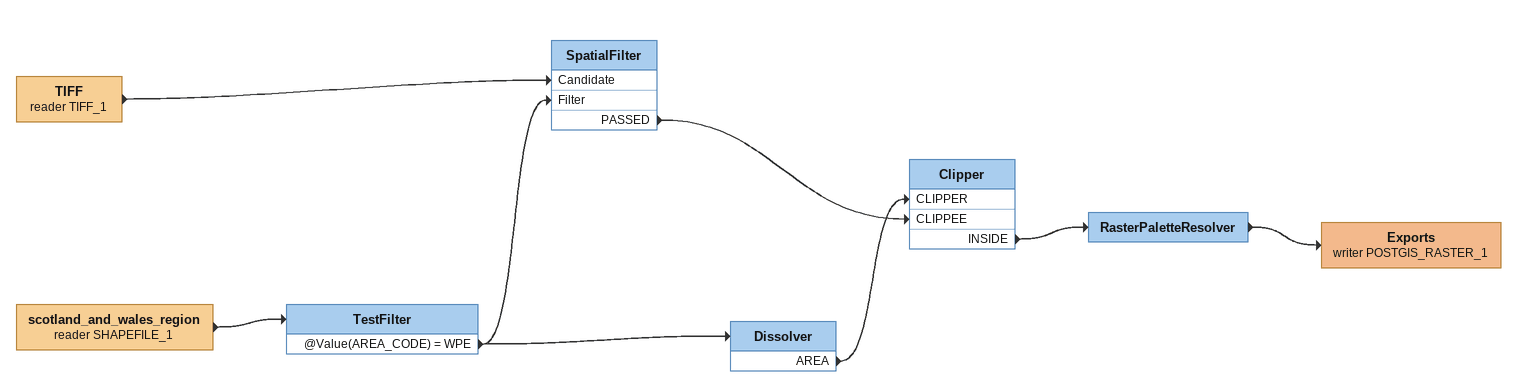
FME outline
scotland_and_wales_region (reader SHAPEFILE_1)
    -> TestFilter
TestFilter
    @Value(AREA_CODE) = WPE -> SpatialFilter [Filter]
    @Value(AREA_CODE) = WPE -> Dissolver
Dissolver
    AREA -> Clipper [CLIPPER]
TIFF (reader TIFF_1)
    -> SpatialFilter [Candidate]
SpatialFilter
    PASSED -> Clipper [CLIPPEE]
Clipper
    INSIDE -> RasterPaletteResolver
RasterPaletteResolver
    -> Exports (writer POSTGIS_RASTER_1)
Exports (writer POSTGIS_RASTER_1)
